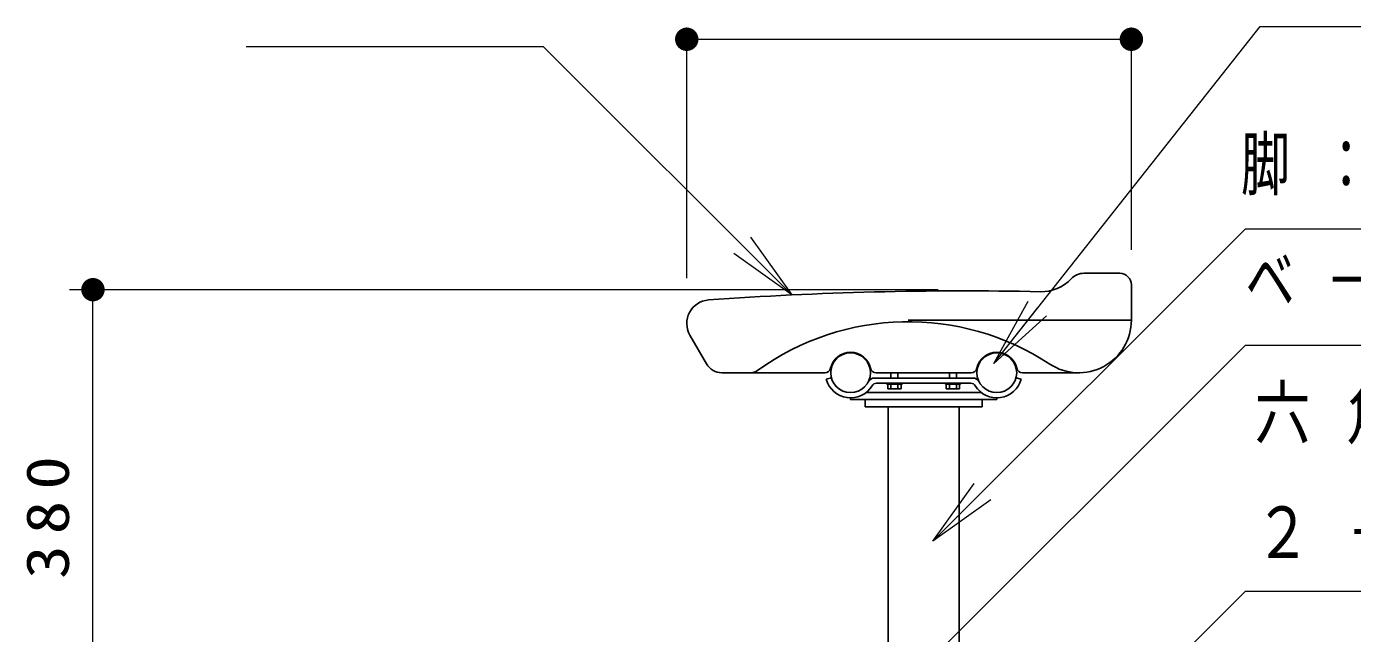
# Model space of a CAD drawing. Units: millimetres on the paper, scale 1:20. Extents: x -365 to 10, y -40 to 257.
# Drawn here: x -139.4 to -82.7, y 110.9 to 136.8 of the extents above; entities that cross this region are included whole.
import ezdxf

# ---------------------------------------------------------------- set-up
doc = ezdxf.new("R2010")
doc.units = ezdxf.units.MM
doc.layers.add('LY_1', color=7, linetype='Continuous', lineweight=25)
doc.styles.add('ＭＳ ゴシック', font='')
doc.styles.get('ＭＳ ゴシック').set_extended_font_data('MS Gothic')

# ---------------------------------------------------------------- blocks, each defined once
blk = doc.blocks.new('filled_dot')
at = {"color": 0, "linetype": 'Continuous', "lineweight": -2, "const_width": 1.25}
blk.add_lwpolyline([(-0.625, 0, 1), (0.625, 0, 1)], format="xyb", close=True, dxfattribs=at)

msp = doc.modelspace()

# ---------------------------------------------------------------- linework, layer by layer
at = {"layer": 'LY_1', "lineweight": 13}
for p, q in [((-111.173, 126.049), (-111.173, 136.76)), ((-92.173, 127.26), (-92.173, 136.76)), ((-111.173, 136.26), (-92.173, 136.26)), ((-108.456, 127.809), (-106.688, 125.334)), ((-106.688, 125.334), (-109.163, 127.102)), ((-106.688, 125.334), (-108.809, 127.456)), ((-100.423, 125.56), (-137.548, 125.56)), ((-136.548, 106.56), (-136.548, 125.56)), ((-98.056, 122.399), (-96.588, 125.063)), ((-98.056, 122.399), (-96.196, 124.753)), ((-95.804, 124.443), (-98.056, 122.399)), ((-100.655, 114.809), (-98.887, 117.284)), ((-100.655, 114.809), (-98.534, 116.93)), ((-98.18, 116.577), (-100.655, 114.809))]:
    msp.add_line(p, q, dxfattribs=at)
at = {"layer": 'LY_1'}
for p, q in [((-94.2, 126.26), (-92.673, 126.26)), ((-92.173, 125.76), (-92.173, 124.26)), ((-101.705, 124.26), (-92.173, 124.26)), ((-111.039, 123.622), (-110.325, 122.385)), ((-109.676, 122.01), (-105.27, 122.01)), ((-103.076, 122.01), (-99.02, 122.01)), ((-102.448, 122.01), (-102.448, 121.785)), ((-102.148, 122.01), (-102.148, 121.785)), ((-99.948, 122.01), (-99.948, 121.785)), ((-99.648, 122.01), (-99.648, 121.785)), ((-96.826, 122.01), (-94.423, 122.01)), ((-104.994, 121.79), (-105.211, 121.732)), ((-103.15, 121.785), (-98.946, 121.785)), ((-103.062, 121.56), (-99.034, 121.56)), ((-102.623, 121.56), (-102.623, 121.52)), ((-101.973, 121.52), (-102.623, 121.52)), ((-102.586, 121.52), (-102.586, 121.32)), ((-102.011, 121.32), (-102.586, 121.32)), ((-102.448, 121.52), (-102.448, 121.32)), ((-102.148, 121.52), (-102.148, 121.32)), ((-102.011, 121.52), (-102.011, 121.32)), ((-101.973, 121.56), (-101.973, 121.52)), ((-100.123, 121.56), (-100.123, 121.52)), ((-100.123, 121.52), (-99.473, 121.52)), ((-100.086, 121.52), (-100.086, 121.32)), ((-100.086, 121.32), (-99.511, 121.32)), ((-99.948, 121.52), (-99.948, 121.32)), ((-99.648, 121.52), (-99.648, 121.32)), ((-99.511, 121.52), (-99.511, 121.32)), ((-99.473, 121.56), (-99.473, 121.52)), ((-97.102, 121.79), (-96.885, 121.732)), ((-104.173, 120.86), (-104.173, 120.935)), ((-104.173, 120.86), (-97.923, 120.86)), ((-103.548, 120.56), (-103.548, 120.86)), ((-103.515, 121.16), (-98.581, 121.16)), ((-98.548, 120.56), (-98.548, 120.86)), ((-97.923, 120.86), (-97.923, 120.935)), ((-103.548, 120.56), (-98.548, 120.56)), ((-102.561, 120.56), (-102.561, 109.56)), ((-99.536, 120.56), (-99.536, 109.56))]:
    msp.add_line(p, q, dxfattribs=at)
at = {"layer": 'LY_1', "lineweight": 13}
for points in [[(-98.056, 122.399), (-86.67, 136.805), (-62.377, 136.805)], [(-106.688, 125.334), (-117.295, 135.941), (-130.005, 135.941)], [(-100.655, 114.809), (-87.302, 128.162), (-63.001, 128.162)], [(-102.118, 108.372), (-87.302, 123.188), (-32.806, 123.188)], [(-91.657, 108.323), (-87.302, 112.678), (-47.379, 112.678)]]:
    msp.add_lwpolyline(points, dxfattribs=at)
at = {"layer": 'LY_1'}
for centre in [(-104.173, 122.01), (-97.923, 122.01)]:
    msp.add_circle(centre, 0.85, dxfattribs=at)
for centre, radius, start, end in [((-96.022, 127.222), 1.75, 268.7156, 316.784), ((-94.2, 125.51), 0.75, 90, 136.784), ((-92.673, 125.76), 0.5, 0, 90), ((-99.423, -24.49), 150, 88.71566, 94.13737), ((-110.173, 124.122), 1, 94.1373, 210), ((-101.705, 113.191), 11, 56.6624, 125.8644), ((-94.423, 124.26), 2.25, 236.6624, 0), ((-104.173, 122.01), 0.875, 12.8396, 167.1604), ((-97.923, 122.01), 0.875, 12.8396, 167.1604), ((-109.676, 122.76), 0.75, 210, 270), ((-108.442, 122.51), 0.5, 270, 305.8644), ((-105.27, 122.26), 0.25, 270, 347.1604), ((-103.076, 122.26), 0.25, 192.8396, 270), ((-99.02, 122.26), 0.25, 270, 347.1604), ((-96.826, 122.26), 0.25, 192.8396, 270), ((-104.173, 122.01), 1.075, 195, 328.7196), ((-103.15, 121.485), 0.3, 90, 152.8367), ((-103.062, 121.335), 0.225, 90, 148.7195), ((-99.034, 121.335), 0.225, 31.2805, 90), ((-98.946, 121.485), 0.3, 27.1633, 90), ((-97.923, 122.01), 1.075, 211.2804, 345)]:
    msp.add_arc(centre, radius, start, end, dxfattribs=at)

# ---------------------------------------------------------------- block references
at = {"layer": 'LY_1', "lineweight": 13, "xscale": 0.4, "yscale": 0.4}
msp.add_blockref('filled_dot', (-111.173, 136.26), dxfattribs=at)
for p, rotation in [((-92.173, 136.26), 180), ((-136.548, 125.56), 270)]:
    msp.add_blockref('filled_dot', p, dxfattribs=dict(at, rotation=rotation))

# ---------------------------------------------------------------- texts
at = {"layer": 'LY_1', "char_height": 2.199, "attachment_point": 4, "style": 'ＭＳ ゴシック'}
for s, insert in [('\\T1.64;\\W0.7;脚：５０ＡＳＧＰ', (-87.487, 130.812)), ('\\T1.64;\\W0.7;ベ－ス：ＰＬ－４．５（プレス成形品）', (-87.296, 125.838)), ('\\T1.64;\\W0.8;六角ボルト', (-86.909, 120.178)), ('\\T1.64;\\W0.8;２－Ｍ１２Ｘ３５Ｌ\u3000ＳＵＳ', (-86.909, 115.178))]:
    msp.add_mtext(s, dxfattribs=dict(at, insert=insert))
at = {"layer": 'LY_1', "insert": (-137.548, 116.06), "char_height": 1.833, "attachment_point": 8, "rotation": 90, "style": 'ＭＳ ゴシック'}
msp.add_mtext('\\T1.33;\\W1.15;380', dxfattribs=at)

doc.saveas('drawing.dxf')
